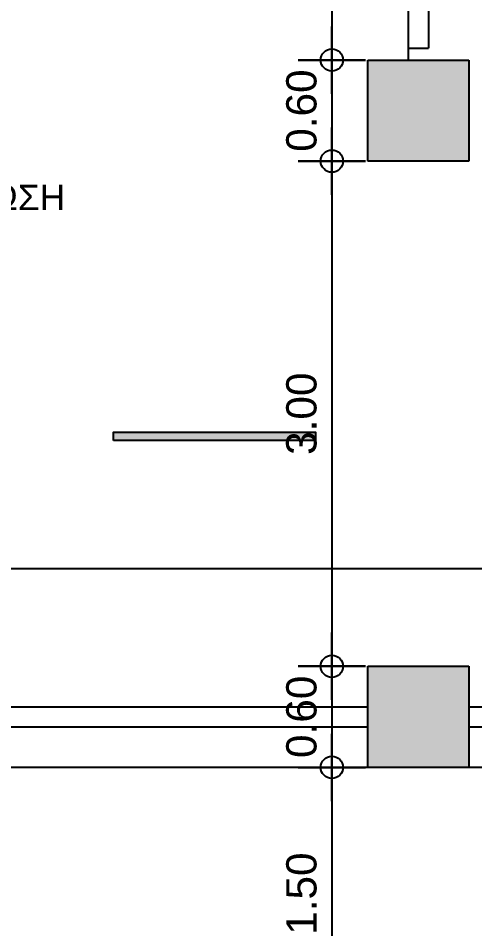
# Model space of a CAD drawing. Header units: metres. Extents: x -11 to 85, y -301 to 135.
# Drawn here: x 23.5 to 26.21, y -58.85 to -53.44 of the extents above; entities that cross this region are included whole.
import ezdxf

# ---------------------------------------------------------------- set-up
doc = ezdxf.new("R2010")
doc.units = ezdxf.units.M
doc.header["$LTSCALE"] = 0.036
doc.header["$PDMODE"] = 2
for name, color, linetype in [('arxitek borofos', 252, 'Continuous'), ('DIMBLK', 252, 'Continuous'), ('hatch color', 252, 'Continuous'), ('HLEK_FL001_SYMBOLS', 230, 'Continuous')]:
    doc.layers.add(name, color=color, linetype=linetype)
doc.styles.add('COMU-N', font='arial.ttf')
doc.styles.get("Standard").update_dxf_attribs({"font": 'arial.ttf'})
doc.dimstyles.new('CADWDOT', dxfattribs={"dimscale": 0.1, "dimtxt": 1.8, "dimasz": 0.08, "dimexe": 2, "dimexo": 0, "dimgap": 0.09, "dimtad": 0, "dimrnd": 0.001, "dimzin": 0, "dimdsep": 46, "dimtxsty": 'Standard', "dimblk1": 'ARTDIM', "dimblk2": 'ARTDIM', "dimsah": 1, "dimcen": 0.09, "dimdle": 0.05, "dimse1": 1, "dimse2": 1, "dimadec": 0, "dimazin": 0, "dimtfac": 1, "dimtmove": 0, "dimatfit": 3, "dimldrblk": 'ARTDIM', "dimfxl": 2, "dimtvp": 0.9999, "dimtolj": 1, "dimtzin": 0, "dimarcsym": 0})

# ---------------------------------------------------------------- blocks, each defined once
blk = doc.blocks.new('ARTDIM')
at = {"layer": 'DIMBLK'}
for p, q in [((0, -24.9975), (0, 24.9975)), ((-24.9975, 0), (24.9975, 0))]:
    blk.add_line(p, q, dxfattribs=at)
blk.add_circle((0, 0), 8.25, dxfattribs=at)
blk = doc.blocks.new('*D888')
at = {"layer": 'arxitek borofos', "color": 0, "lineweight": -2}
blk.add_line((22.4317, -56.7118), (40.1157, -56.7118), dxfattribs=at)
at = {"layer": 'Defpoints', "color": 0, "transparency": 16777216}
for p in [(22.4237, -56.7118), (40.1237, -56.7118), (40.1237, -56.7118)]:
    blk.add_point(p, dxfattribs=at)
at = {"layer": 'arxitek borofos', "color": 0, "lineweight": -2, "xscale": 0.008, "yscale": 0.008, "zscale": 0.008, "rotation": 180}
blk.add_blockref('ARTDIM', (22.4237, -56.7118), dxfattribs=at)
at = {"layer": 'arxitek borofos', "color": 0, "lineweight": -2, "xscale": 0.008, "yscale": 0.008, "zscale": 0.008}
blk.add_blockref('ARTDIM', (40.1237, -56.7118), dxfattribs=at)
at = {"layer": 'arxitek borofos', "color": 0, "insert": (31.2737, -56.5318), "char_height": 0.18, "attachment_point": 5}
blk.add_mtext('\\A1;17.70', dxfattribs=at)
blk = doc.blocks.new('*D928')
at = {"layer": 'arxitek borofos', "color": 0, "lineweight": -2}
blk.add_line((25.3601, -50.701), (25.3601, -53.685), dxfattribs=at)
at = {"layer": 'Defpoints', "color": 0, "transparency": 16777216}
for p in [(25.5737, -50.693), (25.3601, -53.693), (25.5737, -53.693)]:
    blk.add_point(p, dxfattribs=at)
at = {"layer": 'arxitek borofos', "color": 0, "lineweight": -2, "xscale": 0.008, "yscale": 0.008, "zscale": 0.008}
for p, rotation in [((25.3601, -50.693), 90), ((25.3601, -53.693), 270)]:
    blk.add_blockref('ARTDIM', p, dxfattribs=dict(at, rotation=rotation))
at = {"layer": 'arxitek borofos', "color": 0, "insert": (25.1801, -52.193), "char_height": 0.18, "attachment_point": 5, "rotation": 90}
blk.add_mtext('\\A1;3.00', dxfattribs=at)
blk = doc.blocks.new('*D929')
at = {"layer": 'arxitek borofos', "color": 0, "lineweight": -2}
blk.add_line((25.3601, -53.701), (25.3601, -54.285), dxfattribs=at)
at = {"layer": 'Defpoints', "color": 0, "transparency": 16777216}
for p in [(25.5737, -53.693), (25.3601, -54.293), (25.5737, -54.293)]:
    blk.add_point(p, dxfattribs=at)
at = {"layer": 'arxitek borofos', "color": 0, "lineweight": -2, "xscale": 0.008, "yscale": 0.008, "zscale": 0.008}
for p, rotation in [((25.3601, -53.693), 90), ((25.3601, -54.293), 270)]:
    blk.add_blockref('ARTDIM', p, dxfattribs=dict(at, rotation=rotation))
at = {"layer": 'arxitek borofos', "color": 0, "insert": (25.1801, -53.993), "char_height": 0.18, "attachment_point": 5, "rotation": 90}
blk.add_mtext('\\A1;0.60', dxfattribs=at)
blk = doc.blocks.new('*D930')
at = {"layer": 'arxitek borofos', "color": 0, "lineweight": -2}
blk.add_line((25.3601, -54.301), (25.3601, -57.285), dxfattribs=at)
at = {"layer": 'Defpoints', "color": 0, "transparency": 16777216}
for p in [(25.5737, -54.293), (25.3601, -57.293), (25.5737, -57.293)]:
    blk.add_point(p, dxfattribs=at)
at = {"layer": 'arxitek borofos', "color": 0, "lineweight": -2, "xscale": 0.008, "yscale": 0.008, "zscale": 0.008}
for p, rotation in [((25.3601, -54.293), 90), ((25.3601, -57.293), 270)]:
    blk.add_blockref('ARTDIM', p, dxfattribs=dict(at, rotation=rotation))
at = {"layer": 'arxitek borofos', "color": 0, "insert": (25.1801, -55.793), "char_height": 0.18, "attachment_point": 5, "rotation": 90}
blk.add_mtext('\\A1;3.00', dxfattribs=at)
blk = doc.blocks.new('*D931')
at = {"layer": 'arxitek borofos', "color": 0, "lineweight": -2}
blk.add_line((25.3601, -57.301), (25.3601, -57.885), dxfattribs=at)
at = {"layer": 'Defpoints', "color": 0, "transparency": 16777216}
for p in [(25.5737, -57.293), (25.3601, -57.893), (25.5737, -57.893)]:
    blk.add_point(p, dxfattribs=at)
at = {"layer": 'arxitek borofos', "color": 0, "lineweight": -2, "xscale": 0.008, "yscale": 0.008, "zscale": 0.008}
for p, rotation in [((25.3601, -57.293), 90), ((25.3601, -57.893), 270)]:
    blk.add_blockref('ARTDIM', p, dxfattribs=dict(at, rotation=rotation))
at = {"layer": 'arxitek borofos', "color": 0, "insert": (25.1801, -57.593), "char_height": 0.18, "attachment_point": 5, "rotation": 90}
blk.add_mtext('\\A1;0.60', dxfattribs=at)
blk = doc.blocks.new('*D932')
at = {"layer": 'arxitek borofos', "color": 0, "lineweight": -2}
blk.add_line((25.3601, -57.901), (25.3601, -59.385), dxfattribs=at)
at = {"layer": 'Defpoints', "color": 0, "transparency": 16777216}
for p in [(25.5737, -57.893), (25.3601, -59.393), (25.5737, -59.393)]:
    blk.add_point(p, dxfattribs=at)
at = {"layer": 'arxitek borofos', "color": 0, "lineweight": -2, "xscale": 0.008, "yscale": 0.008, "zscale": 0.008}
for p, rotation in [((25.3601, -57.893), 90), ((25.3601, -59.393), 270)]:
    blk.add_blockref('ARTDIM', p, dxfattribs=dict(at, rotation=rotation))
at = {"layer": 'arxitek borofos', "color": 0, "insert": (25.1801, -58.643), "char_height": 0.18, "attachment_point": 5, "rotation": 90}
blk.add_mtext('\\A1;1.50', dxfattribs=at)
blk = doc.blocks.new('lampes fthorismou 120')
at = {"layer": 'hatch color'}
blk.add_hatch(color=181, dxfattribs=at).paths.add_polyline_path([(84.1811, -99.2639), (84.1811, -99.2139), (85.3811, -99.2139), (85.3811, -99.2639)])
at = {"layer": 'HLEK_FL001_SYMBOLS'}
blk.add_lwpolyline([(84.1811, -99.2639), (84.1811, -99.2139), (85.3811, -99.2139), (85.3811, -99.2639)], close=True, dxfattribs=at)

msp = doc.modelspace()

# ---------------------------------------------------------------- hatches: boundary and pattern name
at = {"layer": 'arxitek borofos'}
for points in [[(26.1737, -53.693), (25.5737, -53.693), (25.5737, -54.293), (26.1737, -54.293)], [(25.5737, -57.293), (25.5737, -57.893), (26.1737, -57.893), (26.1737, -57.293)]]:
    msp.add_hatch(color=256, dxfattribs=at).paths.add_polyline_path(points)

# ---------------------------------------------------------------- linework, layer by layer
for p, q in [((25.8137, -50.763), (25.8137, -53.623)), ((25.9337, -50.763), (25.9337, -53.623)), ((25.8137, -53.623), (25.9337, -53.623)), ((25.8137, -53.623), (25.8137, -53.693)), ((25.5737, -54.293), (25.5737, -53.693)), ((25.5737, -53.693), (26.1737, -53.693)), ((26.1737, -53.693), (26.1737, -54.293)), ((26.1737, -54.293), (25.5737, -54.293)), ((25.5737, -57.293), (26.1737, -57.293)), ((25.5737, -57.893), (25.5737, -57.293)), ((26.1737, -57.293), (26.1737, -57.893)), ((22.4237, -57.533), (25.5737, -57.533)), ((26.1737, -57.533), (29.1737, -57.533)), ((22.4237, -57.653), (25.5737, -57.653)), ((26.1737, -57.653), (29.1737, -57.653)), ((25.5737, -57.893), (22.4237, -57.893)), ((26.1737, -57.893), (25.5737, -57.893)), ((29.1737, -57.893), (26.1737, -57.893))]:
    msp.add_line(p, q, dxfattribs=at)

# ---------------------------------------------------------------- block references
at = {"layer": 'HLEK_FL001_SYMBOLS'}
msp.add_blockref('lampes fthorismou 120', (-60.1183, 43.3116), dxfattribs=at)

# ---------------------------------------------------------------- texts
at = {"layer": 'arxitek borofos', "style": 'COMU-N'}
msp.add_text('ΜΟΝΩΣΗ', height=0.15, dxfattribs=at).set_placement((22.85, -54.5833))

# ---------------------------------------------------------------- dimensions: what is measured, and where the dimension line sits
at = {"layer": 'arxitek borofos'}
for base, p1, p2, picture, middle in [((25.3601, -53.693), (25.5737, -50.693), (25.5737, -53.693), '*D928', (25.1801, -52.193)), ((25.3601, -57.293), (25.5737, -54.293), (25.5737, -57.293), '*D930', (25.1801, -55.793)), ((25.3601, -59.393), (25.5737, -57.893), (25.5737, -59.393), '*D932', (25.1801, -58.643))]:
    dim = msp.add_linear_dim(base=base, p1=p1, p2=p2, angle=90, dimstyle='CADWDOT', dxfattribs=at)
    dim.commit()
    dim.dimension.update_dxf_attribs({"geometry": picture, "text_midpoint": middle})
for base, p1, p2, picture, middle in [((25.3601, -54.293), (25.5737, -53.693), (25.5737, -54.293), '*D929', (25.3601, -53.993)), ((25.3601, -57.893), (25.5737, -57.293), (25.5737, -57.893), '*D931', (25.3601, -57.593))]:
    dim = msp.add_linear_dim(base=base, p1=p1, p2=p2, angle=90, dimstyle='CADWDOT', dxfattribs=at)
    dim.commit()
    dim.dimension.update_dxf_attribs({"geometry": picture, "text_midpoint": middle, "dimtype": 160})
dim = msp.add_linear_dim(base=(40.1237, -56.7118), p1=(22.4237, -56.7118), p2=(40.1237, -56.7118), dimstyle='CADWDOT', dxfattribs=at)
dim.commit()
dim.dimension.update_dxf_attribs({"geometry": '*D888', "text_midpoint": (31.2737, -56.5318)})

doc.saveas('drawing.dxf')
